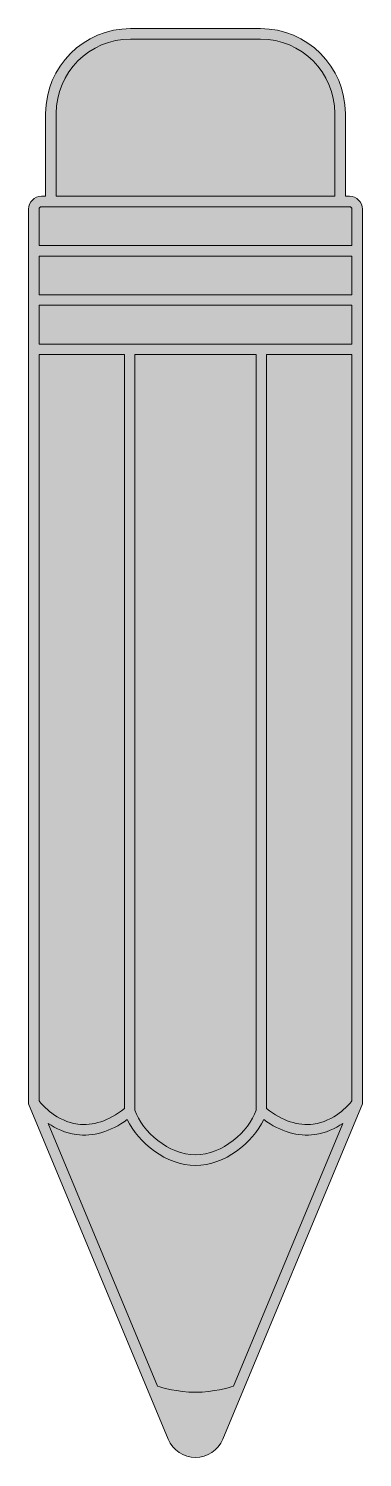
# Model space of a CAD drawing. Header units: inches. Extents: x 1.6 to 2.4, y -4.37 to -0.98.
import ezdxf

# ---------------------------------------------------------------- set-up
doc = ezdxf.new("R2010")
doc.units = ezdxf.units.IN
doc.header["$MEASUREMENT"] = 0
doc.layers.add('Crayon', color=7, linetype='Continuous', lineweight=0)

msp = doc.modelspace()

# ---------------------------------------------------------------- hatches: boundary and pattern name
at = {"layer": 'Crayon', "true_color": 0xf8e0c5, "transparency": 33554687}
h = msp.add_hatch(color=254, dxfattribs=at)
h.dxf.hatch_style = 2
edge = h.paths.add_edge_path()
edge.add_spline(control_points=[(2.3653, -1.3788), (2.3653, -1.3788), (2.3555, -1.3788), (2.3555, -1.3788), (2.3555, -1.3788), (2.3555, -1.1822), (2.3555, -1.1822), (2.3555, -1.0711), (2.2652, -0.9808), (2.1542, -0.9808), (2.1542, -0.9808), (1.8458, -0.9808), (1.8458, -0.9808), (1.7348, -0.9808), (1.6445, -1.0711), (1.6445, -1.1822), (1.6445, -1.1822), (1.6445, -1.3788), (1.6445, -1.3788), (1.6445, -1.3788), (1.6347, -1.3788), (1.6347, -1.3788), (1.6178, -1.3788), (1.6041, -1.3925), (1.6041, -1.4094), (1.6041, -1.4094), (1.6041, -3.5329), (1.6041, -3.5329), (1.6041, -3.5329), (1.9353, -4.329), (1.9353, -4.329), (1.9464, -4.3556), (1.9712, -4.3721), (2, -4.3721), (2.0288, -4.3721), (2.0536, -4.3556), (2.0647, -4.329), (2.0647, -4.329), (2.3959, -3.5329), (2.3959, -3.5329), (2.3959, -3.5329), (2.3959, -1.4094), (2.3959, -1.4094), (2.3959, -1.3925), (2.3822, -1.3788), (2.3653, -1.3788)], knot_values=[0, 0, 0, 0, 1, 1, 1, 2, 2, 2, 3, 3, 3, 4, 4, 4, 5, 5, 5, 6, 6, 6, 7, 7, 7, 8, 8, 8, 9, 9, 9, 10, 10, 10, 11, 11, 11, 12, 12, 12, 13, 13, 13, 14, 14, 14, 15, 15, 15, 15], degree=3, periodic=0)
at = {"layer": 'Crayon', "true_color": 0x333333, "transparency": 33554687}
h = msp.add_hatch(color=250, dxfattribs=at)
h.dxf.hatch_style = 2
edge = h.paths.add_edge_path()
edge.add_spline(control_points=[(2.3709, -1.4957), (2.3709, -1.4957), (1.6291, -1.4957), (1.6291, -1.4957), (1.6291, -1.4957), (1.6291, -1.4094), (1.6291, -1.4094), (1.6291, -1.4063), (1.6316, -1.4038), (1.6347, -1.4038), (1.6347, -1.4038), (2.3653, -1.4038), (2.3653, -1.4038), (2.3684, -1.4038), (2.3709, -1.4063), (2.3709, -1.4094), (2.3709, -1.4094), (2.3709, -1.4957), (2.3709, -1.4957)], knot_values=[0, 0, 0, 0, 1, 1, 1, 2, 2, 2, 3, 3, 3, 4, 4, 4, 5, 5, 5, 6, 6, 6, 6], degree=3, periodic=0)
edge = h.paths.add_edge_path()
edge.add_spline(control_points=[(2.3709, -1.6126), (2.3709, -1.6126), (1.6291, -1.6126), (1.6291, -1.6126), (1.6291, -1.6126), (1.6291, -1.5207), (1.6291, -1.5207), (1.6291, -1.5207), (2.3709, -1.5207), (2.3709, -1.5207), (2.3709, -1.5207), (2.3709, -1.6126), (2.3709, -1.6126)], knot_values=[0, 0, 0, 0, 1, 1, 1, 2, 2, 2, 3, 3, 3, 4, 4, 4, 4], degree=3, periodic=0)
edge = h.paths.add_edge_path()
edge.add_spline(control_points=[(2.3709, -1.7295), (2.3709, -1.7295), (1.6291, -1.7295), (1.6291, -1.7295), (1.6291, -1.7295), (1.6291, -1.6376), (1.6291, -1.6376), (1.6291, -1.6376), (2.3709, -1.6376), (2.3709, -1.6376), (2.3709, -1.6376), (2.3709, -1.7295), (2.3709, -1.7295)], knot_values=[0, 0, 0, 0, 1, 1, 1, 2, 2, 2, 3, 3, 3, 4, 4, 4, 4], degree=3, periodic=0)
edge = h.paths.add_edge_path()
edge.add_spline(control_points=[(2.3709, -3.5261), (2.3622, -3.5369), (2.3288, -3.5745), (2.2794, -3.5811), (2.2435, -3.5859), (2.2063, -3.5734), (2.1688, -3.5441), (2.1688, -3.5441), (2.1688, -1.7545), (2.1688, -1.7545), (2.1688, -1.7545), (2.3709, -1.7545), (2.3709, -1.7545), (2.3709, -1.7545), (2.3709, -3.5261), (2.3709, -3.5261)], knot_values=[0, 0, 0, 0, 1, 1, 1, 2, 2, 2, 3, 3, 3, 4, 4, 4, 5, 5, 5, 5], degree=3, periodic=0)
edge = h.paths.add_edge_path()
edge.add_spline(control_points=[(1.8562, -3.548), (1.8562, -3.548), (1.8562, -1.7545), (1.8562, -1.7545), (1.8562, -1.7545), (2.1438, -1.7545), (2.1438, -1.7545), (2.1438, -1.7545), (2.1438, -3.548), (2.1438, -3.548), (2.1265, -3.5985), (2.0638, -3.6541), (2, -3.6541), (1.9362, -3.6541), (1.8735, -3.5985), (1.8562, -3.548)], knot_values=[0, 0, 0, 0, 1, 1, 1, 2, 2, 2, 3, 3, 3, 4, 4, 4, 5, 5, 5, 5], degree=3, periodic=0)
edge = h.paths.add_edge_path()
edge.add_spline(control_points=[(2.0902, -4.2026), (2.0782, -4.2067), (2.0442, -4.2169), (2, -4.2175), (1.9558, -4.2169), (1.9218, -4.2067), (1.9098, -4.2026), (1.9098, -4.2026), (1.6506, -3.5795), (1.6506, -3.5795), (1.6681, -3.5914), (1.6904, -3.6022), (1.717, -3.6058), (1.7571, -3.6113), (1.7978, -3.5994), (1.8382, -3.5702), (1.8642, -3.6254), (1.9304, -3.6791), (2, -3.6791), (2.0696, -3.6791), (2.1358, -3.6254), (2.1618, -3.5702), (2.2022, -3.5994), (2.2429, -3.6113), (2.283, -3.6058), (2.3096, -3.6022), (2.3319, -3.5914), (2.3494, -3.5795), (2.3494, -3.5795), (2.0902, -4.2026), (2.0902, -4.2026)], knot_values=[0, 0, 0, 0, 1, 1, 1, 2, 2, 2, 3, 3, 3, 4, 4, 4, 5, 5, 5, 6, 6, 6, 7, 7, 7, 8, 8, 8, 9, 9, 9, 10, 10, 10, 10], degree=3, periodic=0)
edge = h.paths.add_edge_path()
edge.add_spline(control_points=[(1.6291, -3.5261), (1.6291, -3.5261), (1.6291, -1.7545), (1.6291, -1.7545), (1.6291, -1.7545), (1.8312, -1.7545), (1.8312, -1.7545), (1.8312, -1.7545), (1.8312, -3.5441), (1.8312, -3.5441), (1.7937, -3.5734), (1.7565, -3.5859), (1.7206, -3.5811), (1.6712, -3.5745), (1.6378, -3.5369), (1.6291, -3.5261)], knot_values=[0, 0, 0, 0, 1, 1, 1, 2, 2, 2, 3, 3, 3, 4, 4, 4, 5, 5, 5, 5], degree=3, periodic=0)
edge = h.paths.add_edge_path()
edge.add_spline(control_points=[(1.6695, -1.1822), (1.6695, -1.0849), (1.7486, -1.0058), (1.8458, -1.0058), (1.8458, -1.0058), (2.1542, -1.0058), (2.1542, -1.0058), (2.2514, -1.0058), (2.3305, -1.0849), (2.3305, -1.1822), (2.3305, -1.1822), (2.3305, -1.3788), (2.3305, -1.3788), (2.3305, -1.3788), (1.6695, -1.3788), (1.6695, -1.3788), (1.6695, -1.3788), (1.6695, -1.1822), (1.6695, -1.1822)], knot_values=[0, 0, 0, 0, 1, 1, 1, 2, 2, 2, 3, 3, 3, 4, 4, 4, 5, 5, 5, 6, 6, 6, 6], degree=3, periodic=0)
edge = h.paths.add_edge_path()
edge.add_spline(control_points=[(2.3653, -1.3788), (2.3653, -1.3788), (2.3555, -1.3788), (2.3555, -1.3788), (2.3555, -1.3788), (2.3555, -1.1822), (2.3555, -1.1822), (2.3555, -1.0711), (2.2652, -0.9808), (2.1542, -0.9808), (2.1542, -0.9808), (1.8458, -0.9808), (1.8458, -0.9808), (1.7348, -0.9808), (1.6445, -1.0711), (1.6445, -1.1822), (1.6445, -1.1822), (1.6445, -1.3788), (1.6445, -1.3788), (1.6445, -1.3788), (1.6347, -1.3788), (1.6347, -1.3788), (1.6178, -1.3788), (1.6041, -1.3925), (1.6041, -1.4094), (1.6041, -1.4094), (1.6041, -3.5329), (1.6041, -3.5329), (1.6041, -3.5329), (1.9353, -4.329), (1.9353, -4.329), (1.9464, -4.3556), (1.9712, -4.3721), (2, -4.3721), (2.0288, -4.3721), (2.0536, -4.3556), (2.0647, -4.329), (2.0647, -4.329), (2.3959, -3.5329), (2.3959, -3.5329), (2.3959, -3.5329), (2.3959, -1.4094), (2.3959, -1.4094), (2.3959, -1.3925), (2.3822, -1.3788), (2.3653, -1.3788)], knot_values=[0, 0, 0, 0, 1, 1, 1, 2, 2, 2, 3, 3, 3, 4, 4, 4, 5, 5, 5, 6, 6, 6, 7, 7, 7, 8, 8, 8, 9, 9, 9, 10, 10, 10, 11, 11, 11, 12, 12, 12, 13, 13, 13, 14, 14, 14, 15, 15, 15, 15], degree=3, periodic=0)

# ---------------------------------------------------------------- linework, layer by layer
at = {"layer": 'Crayon'}
for points, knots in [([(2.3653, -1.3788), (2.3653, -1.3788), (2.3555, -1.3788), (2.3555, -1.3788), (2.3555, -1.3788), (2.3555, -1.1822), (2.3555, -1.1822), (2.3555, -1.0711), (2.2652, -0.9808), (2.1542, -0.9808), (2.1542, -0.9808), (1.8458, -0.9808), (1.8458, -0.9808), (1.7348, -0.9808), (1.6445, -1.0711), (1.6445, -1.1822), (1.6445, -1.1822), (1.6445, -1.3788), (1.6445, -1.3788), (1.6445, -1.3788), (1.6347, -1.3788), (1.6347, -1.3788), (1.6178, -1.3788), (1.6041, -1.3925), (1.6041, -1.4094), (1.6041, -1.4094), (1.6041, -3.5329), (1.6041, -3.5329), (1.6041, -3.5329), (1.9353, -4.329), (1.9353, -4.329), (1.9464, -4.3556), (1.9712, -4.3721), (2, -4.3721), (2.0288, -4.3721), (2.0536, -4.3556), (2.0647, -4.329), (2.0647, -4.329), (2.3959, -3.5329), (2.3959, -3.5329), (2.3959, -3.5329), (2.3959, -1.4094), (2.3959, -1.4094), (2.3959, -1.3925), (2.3822, -1.3788), (2.3653, -1.3788)], [0, 0, 0, 0, 1, 1, 1, 2, 2, 2, 3, 3, 3, 4, 4, 4, 5, 5, 5, 6, 6, 6, 7, 7, 7, 8, 8, 8, 9, 9, 9, 10, 10, 10, 11, 11, 11, 12, 12, 12, 13, 13, 13, 14, 14, 14, 15, 15, 15, 15]), ([(2.3653, -1.3788), (2.3653, -1.3788), (2.3555, -1.3788), (2.3555, -1.3788), (2.3555, -1.3788), (2.3555, -1.1822), (2.3555, -1.1822), (2.3555, -1.0711), (2.2652, -0.9808), (2.1542, -0.9808), (2.1542, -0.9808), (1.8458, -0.9808), (1.8458, -0.9808), (1.7348, -0.9808), (1.6445, -1.0711), (1.6445, -1.1822), (1.6445, -1.1822), (1.6445, -1.3788), (1.6445, -1.3788), (1.6445, -1.3788), (1.6347, -1.3788), (1.6347, -1.3788), (1.6178, -1.3788), (1.6041, -1.3925), (1.6041, -1.4094), (1.6041, -1.4094), (1.6041, -3.5329), (1.6041, -3.5329), (1.6041, -3.5329), (1.9353, -4.329), (1.9353, -4.329), (1.9464, -4.3556), (1.9712, -4.3721), (2, -4.3721), (2.0288, -4.3721), (2.0536, -4.3556), (2.0647, -4.329), (2.0647, -4.329), (2.3959, -3.5329), (2.3959, -3.5329), (2.3959, -3.5329), (2.3959, -1.4094), (2.3959, -1.4094), (2.3959, -1.3925), (2.3822, -1.3788), (2.3653, -1.3788)], [0, 0, 0, 0, 1, 1, 1, 2, 2, 2, 3, 3, 3, 4, 4, 4, 5, 5, 5, 6, 6, 6, 7, 7, 7, 8, 8, 8, 9, 9, 9, 10, 10, 10, 11, 11, 11, 12, 12, 12, 13, 13, 13, 14, 14, 14, 15, 15, 15, 15]), ([(1.6695, -1.1822), (1.6695, -1.0849), (1.7486, -1.0058), (1.8458, -1.0058), (1.8458, -1.0058), (2.1542, -1.0058), (2.1542, -1.0058), (2.2514, -1.0058), (2.3305, -1.0849), (2.3305, -1.1822), (2.3305, -1.1822), (2.3305, -1.3788), (2.3305, -1.3788), (2.3305, -1.3788), (1.6695, -1.3788), (1.6695, -1.3788), (1.6695, -1.3788), (1.6695, -1.1822), (1.6695, -1.1822)], [0, 0, 0, 0, 1, 1, 1, 2, 2, 2, 3, 3, 3, 4, 4, 4, 5, 5, 5, 6, 6, 6, 6]), ([(2.3709, -1.4957), (2.3709, -1.4957), (1.6291, -1.4957), (1.6291, -1.4957), (1.6291, -1.4957), (1.6291, -1.4094), (1.6291, -1.4094), (1.6291, -1.4063), (1.6316, -1.4038), (1.6347, -1.4038), (1.6347, -1.4038), (2.3653, -1.4038), (2.3653, -1.4038), (2.3684, -1.4038), (2.3709, -1.4063), (2.3709, -1.4094), (2.3709, -1.4094), (2.3709, -1.4957), (2.3709, -1.4957)], [0, 0, 0, 0, 1, 1, 1, 2, 2, 2, 3, 3, 3, 4, 4, 4, 5, 5, 5, 6, 6, 6, 6]), ([(2.3709, -1.6126), (2.3709, -1.6126), (1.6291, -1.6126), (1.6291, -1.6126), (1.6291, -1.6126), (1.6291, -1.5207), (1.6291, -1.5207), (1.6291, -1.5207), (2.3709, -1.5207), (2.3709, -1.5207), (2.3709, -1.5207), (2.3709, -1.6126), (2.3709, -1.6126)], [0, 0, 0, 0, 1, 1, 1, 2, 2, 2, 3, 3, 3, 4, 4, 4, 4]), ([(2.3709, -1.7295), (2.3709, -1.7295), (1.6291, -1.7295), (1.6291, -1.7295), (1.6291, -1.7295), (1.6291, -1.6376), (1.6291, -1.6376), (1.6291, -1.6376), (2.3709, -1.6376), (2.3709, -1.6376), (2.3709, -1.6376), (2.3709, -1.7295), (2.3709, -1.7295)], [0, 0, 0, 0, 1, 1, 1, 2, 2, 2, 3, 3, 3, 4, 4, 4, 4]), ([(1.6291, -3.5261), (1.6291, -3.5261), (1.6291, -1.7545), (1.6291, -1.7545), (1.6291, -1.7545), (1.8312, -1.7545), (1.8312, -1.7545), (1.8312, -1.7545), (1.8312, -3.5441), (1.8312, -3.5441), (1.7937, -3.5734), (1.7565, -3.5859), (1.7206, -3.5811), (1.6712, -3.5745), (1.6378, -3.5369), (1.6291, -3.5261)], [0, 0, 0, 0, 1, 1, 1, 2, 2, 2, 3, 3, 3, 4, 4, 4, 5, 5, 5, 5]), ([(1.8562, -3.548), (1.8562, -3.548), (1.8562, -1.7545), (1.8562, -1.7545), (1.8562, -1.7545), (2.1438, -1.7545), (2.1438, -1.7545), (2.1438, -1.7545), (2.1438, -3.548), (2.1438, -3.548), (2.1265, -3.5985), (2.0638, -3.6541), (2, -3.6541), (1.9362, -3.6541), (1.8735, -3.5985), (1.8562, -3.548)], [0, 0, 0, 0, 1, 1, 1, 2, 2, 2, 3, 3, 3, 4, 4, 4, 5, 5, 5, 5]), ([(2.3709, -3.5261), (2.3622, -3.5369), (2.3288, -3.5745), (2.2794, -3.5811), (2.2435, -3.5859), (2.2063, -3.5734), (2.1688, -3.5441), (2.1688, -3.5441), (2.1688, -1.7545), (2.1688, -1.7545), (2.1688, -1.7545), (2.3709, -1.7545), (2.3709, -1.7545), (2.3709, -1.7545), (2.3709, -3.5261), (2.3709, -3.5261)], [0, 0, 0, 0, 1, 1, 1, 2, 2, 2, 3, 3, 3, 4, 4, 4, 5, 5, 5, 5]), ([(2.0902, -4.2026), (2.0782, -4.2067), (2.0442, -4.2169), (2, -4.2175), (1.9558, -4.2169), (1.9218, -4.2067), (1.9098, -4.2026), (1.9098, -4.2026), (1.6506, -3.5795), (1.6506, -3.5795), (1.6681, -3.5914), (1.6904, -3.6022), (1.717, -3.6058), (1.7571, -3.6113), (1.7978, -3.5994), (1.8382, -3.5702), (1.8642, -3.6254), (1.9304, -3.6791), (2, -3.6791), (2.0696, -3.6791), (2.1358, -3.6254), (2.1618, -3.5702), (2.2022, -3.5994), (2.2429, -3.6113), (2.283, -3.6058), (2.3096, -3.6022), (2.3319, -3.5914), (2.3494, -3.5795), (2.3494, -3.5795), (2.0902, -4.2026), (2.0902, -4.2026)], [0, 0, 0, 0, 1, 1, 1, 2, 2, 2, 3, 3, 3, 4, 4, 4, 5, 5, 5, 6, 6, 6, 7, 7, 7, 8, 8, 8, 9, 9, 9, 10, 10, 10, 10])]:
    msp.add_open_spline(points, degree=3, knots=knots, dxfattribs=at)

doc.saveas('drawing.dxf')
